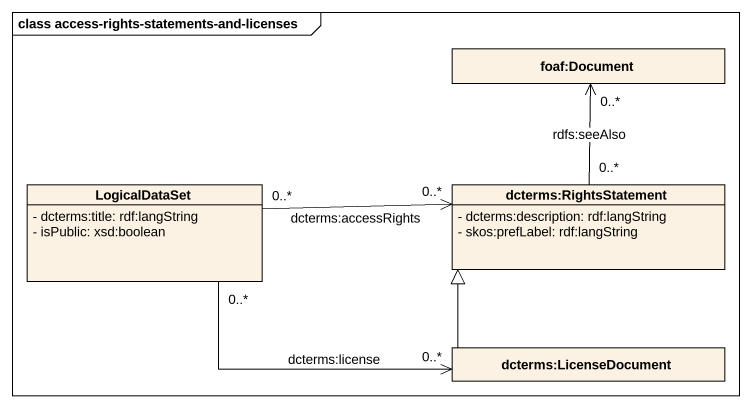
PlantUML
@startuml
mainframe class access-rights-statements-and-licenses
hide circle
hide empty members
skinparam classAttributeIconSize 0
class "foaf:Document" as foaf_Document
class LogicalDataSet {
  - dcterms:title: rdf:langString
  - isPublic: xsd:boolean
}
class "dcterms:RightsStatement" as dcterms_RightsStatement {
  - dcterms:description: rdf:langString
  - skos:prefLabel: rdf:langString
}
class "dcterms:LicenseDocument" as dcterms_LicenseDocument
LogicalDataSet "0..*" -right-> "0..*" dcterms_RightsStatement : dcterms:accessRights
LogicalDataSet "0..*" -right-> "0..*" dcterms_LicenseDocument : dcterms:license
dcterms_RightsStatement "0..*" -up-> "0..*" foaf_Document : rdfs:seeAlso
dcterms_LicenseDocument -up-|> dcterms_RightsStatement
@enduml
